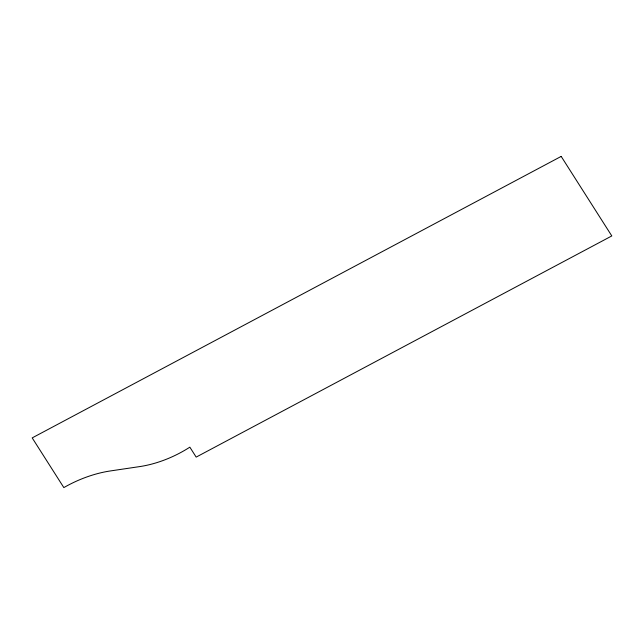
<?xml version="1.0" encoding="UTF-8"?>
<svg xmlns="http://www.w3.org/2000/svg" width="644" height="644" viewBox="0 0 644 644"><rect width="100%" height="100%" fill="white"/><g stroke="black" fill="none" stroke-linecap="round" stroke-linejoin="round"><path stroke-width="0.97" d="M561.182 156.403L32.2 437.888L63.837 487.597A78.987 43.253 -26.1 0 1 110.446 470.933L139.587 466.61A75.195 41.176 -26.1 0 0 189.843 447.161L196.17 457.103L611.8 235.937L561.182 156.403"/></g></svg>
